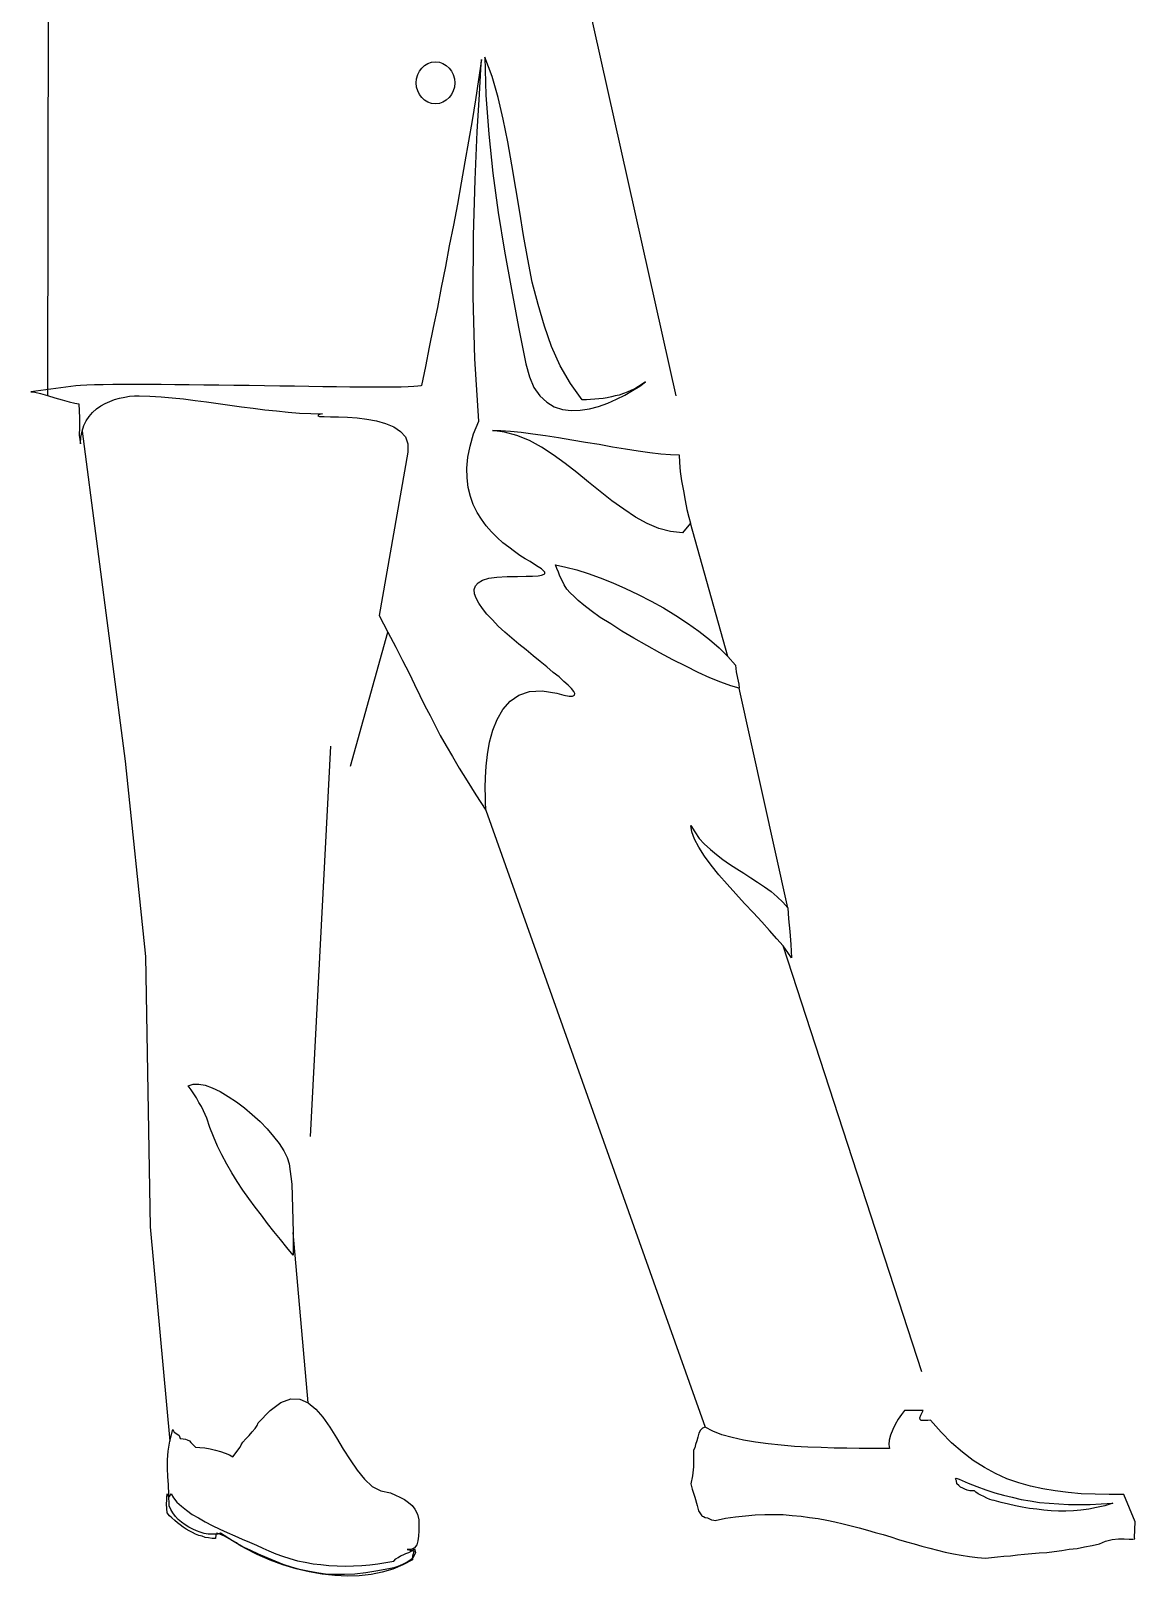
# Model space of a CAD drawing. Extents: x 3779 to 4605, y -465 to 1341.
# Drawn here: x 3841 to 4605, y -465 to 605 of the extents above; entities that cross this region are included whole.
import ezdxf

# ---------------------------------------------------------------- set-up
doc = ezdxf.new("R2010")
doc.units = 0
doc.header["$LTSCALE"] = 1270
doc.header["$MEASUREMENT"] = 0
doc.layers.get('0').update_dxf_attribs({"linetype": 'CONTINUOUS'})

msp = doc.modelspace()

# ---------------------------------------------------------------- linework, layer by layer
at = {"linetype": 'CONTINUOUS'}
for p, q in [((4287.3, 352.3), (4220.5, 651)), ((3852.6, 637.9), (3852, 352.4)), ((4109.6, 577.1), (4111.2, 579.1)), ((4111.2, 579.1), (4113.1, 581)), ((4113.1, 581), (4115.4, 582.3)), ((4115.4, 582.3), (4117.9, 583.3)), ((4117.9, 583.3), (4120.6, 583.5)), ((4120.6, 583.5), (4123.3, 583.3)), ((4123.3, 583.3), (4125.8, 582.3)), ((4125.8, 582.3), (4128.1, 581)), ((4128.1, 581), (4130, 579.1)), ((4130, 579.1), (4131.6, 577.1)), ((4152.5, 585), (4150.4, 571.2)), ((4151, 561), (4152, 578.5)), ((4152, 578.5), (4152.5, 585)), ((4154.8, 586.8), (4155.4, 560.4)), ((4159.8, 573.3), (4154.8, 586.8)), ((4107.3, 568.9), (4107.5, 571.8)), ((4107.5, 566), (4107.3, 568.9)), ((4107.5, 571.8), (4108.3, 574.6)), ((4108.3, 574.6), (4109.6, 577.1)), ((4131.6, 577.1), (4132.9, 574.6)), ((4132.9, 574.6), (4133.7, 571.8)), ((4133.7, 571.8), (4133.9, 568.9)), ((4133.9, 568.9), (4133.7, 566)), ((4150.4, 571.2), (4148.3, 557.1)), ((4163.9, 558.7), (4159.8, 573.3)), ((4108.3, 563.3), (4107.5, 566)), ((4109.6, 560.8), (4108.3, 563.3)), ((4111.2, 558.7), (4109.6, 560.8)), ((4113.1, 556.9), (4111.2, 558.7)), ((4115.4, 555.6), (4113.1, 556.9)), ((4128.1, 556.9), (4125.8, 555.6)), ((4130, 558.7), (4128.1, 556.9)), ((4131.6, 560.8), (4130, 558.7)), ((4132.9, 563.3), (4131.6, 560.8)), ((4133.7, 566), (4132.9, 563.3)), ((4148.3, 557.1), (4146, 542.9)), ((4149.5, 535), (4151, 561)), ((4155.4, 560.4), (4157.5, 533.3)), ((4167.5, 543.7), (4163.9, 558.7)), ((4117.9, 554.6), (4115.4, 555.6)), ((4120.6, 554.4), (4117.9, 554.6)), ((4123.3, 554.6), (4120.6, 554.4)), ((4125.8, 555.6), (4123.3, 554.6)), ((4146, 542.9), (4143.5, 528.5)), ((4148.1, 501.7), (4149.5, 535)), ((4170.6, 528.1), (4167.5, 543.7)), ((4143.5, 528.5), (4141, 514.2)), ((4157.5, 533.3), (4160.4, 506.3)), ((4173.5, 512.1), (4170.6, 528.1)), ((4141, 514.2), (4138.3, 499.6)), ((4160.4, 506.3), (4164.1, 479.2)), ((4176.2, 495.8), (4173.5, 512.1)), ((4138.3, 499.6), (4135.8, 485)), ((4147, 463.2), (4148.1, 501.7)), ((4178.9, 479.4), (4176.2, 495.8)), ((4135.8, 485), (4133.1, 470.4)), ((4164.1, 479.2), (4168.5, 452.3)), ((4181.6, 463.2), (4178.9, 479.4)), ((4133.1, 470.4), (4130.2, 456.1)), ((4146.8, 421.1), (4147, 463.2)), ((4184.5, 446.9), (4181.6, 463.2)), ((4130.2, 456.1), (4127.5, 441.7)), ((4168.5, 452.3), (4173.3, 425.9)), ((4127.5, 441.7), (4124.6, 427.3)), ((4187.6, 430.9), (4184.5, 446.9)), ((4191.6, 415.5), (4187.6, 430.9)), ((4124.6, 427.3), (4121.9, 413.4)), ((4147.9, 377.8), (4146.8, 421.1)), ((4173.3, 425.9), (4178.1, 399.9)), ((4121.9, 413.4), (4119.1, 399.5)), ((4196, 400.5), (4191.6, 415.5)), ((4119.1, 399.5), (4116.2, 385.9)), ((4178.1, 399.9), (4183.1, 374.5)), ((4201, 386.3), (4196, 400.5)), ((4116.2, 385.9), (4113.7, 372.6)), ((4207, 373), (4201, 386.3)), ((4150.6, 334.7), (4147.9, 377.8)), ((4183.1, 374.5), (4185.6, 365.3)), ((4113.7, 372.6), (4111, 359.5)), ((4185.6, 365.3), (4188.7, 358)), ((4214.1, 360.7), (4207, 373)), ((3871.6, 359.1), (3840.6, 355.1)), ((3840.6, 355.1), (3843.3, 354.7)), ((3843.3, 354.7), (3847.2, 353.9)), ((3847.2, 353.9), (3852, 352.4)), ((3874.9, 359.5), (3871.6, 359.1)), ((3879.3, 359.7), (3874.9, 359.5)), ((3884.5, 359.9), (3879.3, 359.7)), ((3890.5, 359.9), (3884.5, 359.9)), ((3897.2, 360.1), (3890.5, 359.9)), ((3904.7, 360.1), (3897.2, 360.1)), ((3912.8, 360.1), (3904.7, 360.1)), ((3921.6, 360.1), (3912.8, 360.1)), ((3930.7, 360.1), (3921.6, 360.1)), ((3940.3, 359.9), (3930.7, 360.1)), ((3950.1, 359.9), (3940.3, 359.9)), ((3960.3, 359.7), (3950.1, 359.9)), ((3970.7, 359.7), (3960.3, 359.7)), ((3981.1, 359.5), (3970.7, 359.7)), ((3991.7, 359.3), (3981.1, 359.5)), ((4002.3, 359.1), (3991.7, 359.3)), ((4012.8, 358.9), (4002.3, 359.1)), ((4023, 358.9), (4012.8, 358.9)), ((4032.9, 358.6), (4023, 358.9)), ((4042.7, 358.4), (4032.9, 358.6)), ((4052.1, 358.4), (4042.7, 358.4)), ((4061.3, 358.2), (4052.1, 358.4)), ((4069.6, 358.2), (4061.3, 358.2)), ((4077.5, 358.2), (4069.6, 358.2)), ((4084.8, 358.2), (4077.5, 358.2)), ((4091.2, 358.2), (4084.8, 358.2)), ((4096.9, 358.2), (4091.2, 358.2)), ((4101.7, 358.4), (4096.9, 358.2)), ((4105.6, 358.6), (4101.7, 358.4)), ((4108.5, 358.9), (4105.6, 358.6)), ((4110.4, 359.1), (4108.5, 358.9)), ((4111, 359.5), (4110.4, 359.1)), ((4188.7, 358), (4192.8, 352.2)), ((4222.2, 349.5), (4214.1, 360.7)), ((4250.7, 353.9), (4247.8, 352.8)), ((4253.2, 354.9), (4250.7, 353.9)), ((4251.8, 352.8), (4257, 355.9)), ((4255.9, 355.9), (4253.2, 354.9)), ((4258.6, 357.2), (4255.9, 355.9)), ((4257, 355.9), (4262, 358.9)), ((4261.1, 358.6), (4258.6, 357.2)), ((4263.6, 360.3), (4261.1, 358.6)), ((4262, 358.9), (4266.1, 362)), ((4266.1, 362), (4263.6, 360.3)), ((3852, 352.4), (3857.2, 350.9)), ((3857.2, 350.9), (3862.2, 349.5)), ((3862.2, 349.5), (3867, 348)), ((3867, 348), (3871, 347.2)), ((3871, 347.2), (3873.7, 346.8)), ((3873.7, 346.8), (3874.3, 337)), ((3883.2, 340.7), (3885.9, 343.2)), ((3885.9, 343.2), (3888.9, 345.3)), ((3888.9, 345.3), (3892, 347)), ((3892, 347), (3895.1, 348.4)), ((3895.1, 348.4), (3898.4, 349.7)), ((3898.4, 349.7), (3902, 350.7)), ((3902, 350.7), (3905.5, 351.4)), ((3905.5, 351.4), (3908.9, 352)), ((3908.9, 352), (3912.2, 352.2)), ((3912.2, 352.2), (3915.5, 352.2)), ((3915.5, 352.2), (3923, 352)), ((3923, 352), (3930.7, 351.6)), ((3930.7, 351.6), (3938.4, 350.9)), ((3938.4, 350.9), (3946.3, 350.1)), ((3946.3, 350.1), (3954.2, 349.1)), ((3954.2, 349.1), (3962.2, 348)), ((3962.2, 348), (3970.1, 347)), ((3970.1, 347), (3978.2, 345.9)), ((3978.2, 345.9), (3986.3, 344.7)), ((3986.3, 344.7), (3994.4, 343.7)), ((3994.4, 343.7), (4002.5, 342.6)), ((4002.5, 342.6), (4010.5, 341.8)), ((4192.8, 352.2), (4197.6, 347.8)), ((4197.6, 347.8), (4202.8, 344.7)), ((4202.8, 344.7), (4208.5, 342.8)), ((4208.5, 342.8), (4214.5, 342.2)), ((4214.5, 342.2), (4220.7, 342.4)), ((4220.7, 342.4), (4227.2, 343.2)), ((4225.1, 349.5), (4222.2, 349.5)), ((4228, 349.7), (4225.1, 349.5)), ((4227.2, 343.2), (4233.4, 344.9)), ((4230.9, 349.9), (4228, 349.7)), ((4233.7, 350.1), (4230.9, 349.9)), ((4233.4, 344.9), (4239.9, 347.2)), ((4236.6, 350.5), (4233.7, 350.1)), ((4239.5, 350.9), (4236.6, 350.5)), ((4242.4, 351.6), (4239.5, 350.9)), ((4239.9, 347.2), (4245.9, 349.9)), ((4245.1, 352.2), (4242.4, 351.6)), ((4247.8, 352.8), (4245.1, 352.2)), ((4245.9, 349.9), (4251.8, 352.8)), ((3874.3, 337), (3874.1, 330.3)), ((3877.2, 331.6), (3878.9, 334.9)), ((3878.9, 334.9), (3881, 338)), ((3881, 338), (3883.2, 340.7)), ((4010.5, 341.8), (4018.6, 340.9)), ((4018.6, 340.9), (4026.5, 340.3)), ((4026.5, 340.3), (4034.4, 340.1)), ((4034.4, 340.1), (4042.3, 339.9)), ((4039.6, 339.1), (4039.2, 338.5)), ((4039.2, 338.5), (4040.4, 338)), ((4042.3, 339.9), (4039.6, 339.1)), ((4040.4, 338), (4043.6, 338)), ((4043.6, 338), (4047.9, 337.8)), ((4047.9, 337.8), (4053.4, 337.6)), ((4053.4, 337.6), (4059.6, 337.4)), ((4059.6, 337.4), (4066.3, 337)), ((4066.3, 337), (4073.1, 336.2)), ((4073.1, 336.2), (4079.8, 334.9)), ((4079.8, 334.9), (4086, 333.2)), ((4086, 333.2), (4091.7, 330.7)), ((4147, 326), (4150.6, 334.7)), ((3874.1, 330.3), (3873.9, 325.1)), ((3873.9, 325.1), (3874.9, 319.1)), ((3874.9, 319.1), (3875.1, 323.7)), ((3875.1, 323.7), (3876, 327.8)), ((3876, 327.8), (3877.2, 331.6)), ((3876, 327.8), (3905.9, 99.3)), ((4091.7, 330.7), (4096.5, 327.6)), ((4096.5, 327.6), (4099.8, 323.9)), ((4099.8, 323.9), (4101.5, 319.1)), ((4144.6, 317.4), (4147, 326)), ((4168.5, 327.2), (4160, 328.2)), ((4160, 328.2), (4165.8, 328.2)), ((4165.8, 328.2), (4172.5, 327.8)), ((4177, 324.9), (4168.5, 327.2)), ((4172.5, 327.8), (4179.9, 327)), ((4185.6, 321.4), (4177, 324.9)), ((4179.9, 327), (4188.1, 326)), ((4193.9, 316.8), (4185.6, 321.4)), ((4188.1, 326), (4196.8, 324.7)), ((4196.8, 324.7), (4205.8, 323.5)), ((4205.8, 323.5), (4215.1, 321.8)), ((4215.1, 321.8), (4224.5, 320.1)), ((4101.5, 313.3), (4081.7, 200.2)), ((4101.5, 319.1), (4101.5, 313.3)), ((4142.9, 309.7), (4144.6, 317.4)), ((4202, 311.4), (4193.9, 316.8)), ((4210.3, 305.3), (4202, 311.4)), ((4224.5, 320.1), (4233.9, 318.7)), ((4233.9, 318.7), (4243.2, 317)), ((4243.2, 317), (4252.2, 315.5)), ((4252.2, 315.5), (4260.9, 314.1)), ((4260.9, 314.1), (4269.1, 313)), ((4269.1, 313), (4276.5, 312.2)), ((4276.5, 312.2), (4283.4, 311.6)), ((4283.4, 311.6), (4289.2, 311.4)), ((4289.2, 311.4), (4289.5, 306.2)), ((4142.3, 302.2), (4142.9, 309.7)), ((4142.5, 295.4), (4142.3, 302.2)), ((4218.5, 299.1), (4210.3, 305.3)), ((4289.5, 306.2), (4290.1, 299.9)), ((4290.1, 299.9), (4290.9, 293.3)), ((4143.3, 288.7), (4142.5, 295.4)), ((4226.6, 292.4), (4218.5, 299.1)), ((4234.7, 286), (4226.6, 292.4)), ((4290.9, 293.3), (4292.2, 286.4)), ((4144.8, 282.6), (4143.3, 288.7)), ((4146.8, 277), (4144.8, 282.6)), ((4242.8, 279.5), (4234.7, 286)), ((4250.9, 273.7), (4242.8, 279.5)), ((4292.2, 286.4), (4293.4, 279.7)), ((4293.4, 279.7), (4294.7, 273.5)), ((4149.5, 271.6), (4146.8, 277)), ((4152.5, 266.8), (4149.5, 271.6)), ((4259.1, 268.3), (4250.9, 273.7)), ((4267.2, 263.9), (4259.1, 268.3)), ((4294.7, 273.5), (4295.9, 268.3)), ((4295.9, 268.3), (4297.2, 264.1)), ((4155.8, 262.2), (4152.5, 266.8)), ((4159.5, 258.1), (4155.8, 262.2)), ((4163.3, 254.1), (4159.5, 258.1)), ((4275.3, 260.4), (4267.2, 263.9)), ((4283.4, 258.3), (4275.3, 260.4)), ((4291.7, 257.5), (4283.4, 258.3)), ((4297.2, 264.1), (4291.7, 257.5)), ((4323, 171.9), (4297.2, 264.1)), ((4167.2, 250.6), (4163.3, 254.1)), ((4171.4, 247.5), (4167.2, 250.6)), ((4175.4, 244.5), (4171.4, 247.5)), ((4179.1, 241.8), (4175.4, 244.5)), ((4182.8, 239.5), (4179.1, 241.8)), ((4186.2, 237.5), (4182.8, 239.5)), ((4189.1, 235.6), (4186.2, 237.5)), ((4191.8, 233.9), (4189.1, 235.6)), ((4153.1, 224.6), (4157.5, 226)), ((4157.5, 226), (4163.1, 226.8)), ((4163.1, 226.8), (4170.2, 227.1)), ((4170.2, 227.1), (4177.4, 227.1)), ((4177.4, 227.1), (4183.3, 227.3)), ((4183.3, 227.3), (4187.8, 227.5)), ((4187.8, 227.5), (4191.6, 227.7)), ((4191.6, 227.7), (4194.1, 228.1)), ((4193.9, 232.5), (4191.8, 233.9)), ((4195.3, 231.2), (4193.9, 232.5)), ((4194.1, 228.1), (4195.8, 228.7)), ((4196.2, 230.2), (4195.3, 231.2)), ((4195.8, 228.7), (4196.4, 229.3)), ((4196.4, 229.3), (4196.2, 230.2)), ((4204.7, 232.7), (4203.7, 235.2)), ((4203.7, 235.2), (4210.8, 233.7)), ((4205.8, 230.2), (4204.7, 232.7)), ((4206.8, 227.3), (4205.8, 230.2)), ((4208.3, 224.3), (4206.8, 227.3)), ((4210.8, 233.7), (4218.5, 231.8)), ((4218.5, 231.8), (4226.4, 229.3)), ((4226.4, 229.3), (4234.7, 226.2)), ((4234.7, 226.2), (4243.4, 222.9)), ((4147.5, 218.1), (4148.3, 220.8)), ((4147.7, 215.2), (4147.5, 218.1)), ((4148.7, 212.1), (4147.7, 215.2)), ((4148.3, 220.8), (4150.2, 222.9)), ((4150.2, 222.9), (4153.1, 224.6)), ((4209.7, 221.4), (4208.3, 224.3)), ((4211.6, 218.5), (4209.7, 221.4)), ((4213.9, 215.8), (4211.6, 218.5)), ((4216.6, 213.3), (4213.9, 215.8)), ((4243.4, 222.9), (4252.2, 218.9)), ((4252.2, 218.9), (4260.9, 214.8)), ((4260.9, 214.8), (4269.9, 210.2)), ((4150.6, 208.7), (4148.7, 212.1)), ((4153.1, 205), (4150.6, 208.7)), ((4156.2, 201), (4153.1, 205)), ((4219.3, 210.6), (4216.6, 213.3)), ((4223.2, 207.3), (4219.3, 210.6)), ((4228.4, 203.3), (4223.2, 207.3)), ((4234.7, 198.9), (4228.4, 203.3)), ((4269.9, 210.2), (4278.4, 205.4)), ((4278.4, 205.4), (4287, 200.2)), ((4081.7, 200.2), (4087.7, 188.7)), ((4160, 197.1), (4156.2, 201)), ((4164.1, 192.9), (4160, 197.1)), ((4168.7, 188.7), (4164.1, 192.9)), ((4242, 194.4), (4234.7, 198.9)), ((4249.7, 189.4), (4242, 194.4)), ((4287, 200.2), (4295.1, 194.8)), ((4295.1, 194.8), (4303, 189.4)), ((4061.9, 95.9), (4087.7, 188.7)), ((4087.7, 188.7), (4093.1, 178.3)), ((4173.5, 184.6), (4168.7, 188.7)), ((4178.3, 180.4), (4173.5, 184.6)), ((4258, 184.4), (4249.7, 189.4)), ((4267, 179.4), (4258, 184.4)), ((4303, 189.4), (4310.3, 183.5)), ((4310.3, 183.5), (4316.9, 177.7)), ((4093.1, 178.3), (4097.9, 169)), ((4183.3, 176.3), (4178.3, 180.4)), ((4188.3, 172.3), (4183.3, 176.3)), ((4193.1, 168.3), (4188.3, 172.3)), ((4275.9, 174.4), (4267, 179.4)), ((4284.9, 169.4), (4275.9, 174.4)), ((4316.9, 177.7), (4323, 171.9)), ((4323, 171.9), (4328.4, 165.8)), ((4097.9, 169), (4102.3, 160.2)), ((4197.8, 164.6), (4193.1, 168.3)), ((4202, 160.8), (4197.8, 164.6)), ((4206.2, 157.7), (4202, 160.8)), ((4293.8, 165), (4284.9, 169.4)), ((4302.4, 160.8), (4293.8, 165)), ((4310.5, 157.1), (4302.4, 160.8)), ((4328.4, 165.8), (4328.8, 161.1)), ((4328.8, 161.1), (4329.6, 156.7)), ((4102.3, 160.2), (4106.2, 152.3)), ((4106.2, 152.3), (4109.8, 144.8)), ((4209.5, 154.6), (4206.2, 157.7)), ((4212.4, 151.9), (4209.5, 154.6)), ((4214.7, 149.6), (4212.4, 151.9)), ((4318.2, 154), (4310.5, 157.1)), ((4325.1, 151.5), (4318.2, 154)), ((4330.9, 149.8), (4325.1, 151.5)), ((4329.6, 156.7), (4330.5, 152.7)), ((4330.5, 152.7), (4330.9, 149.8)), ((4364.6, -2.2), (4330.9, 149.8)), ((4109.8, 144.8), (4113.3, 137.7)), ((4167.2, 135), (4172.2, 140.9)), ((4172.2, 140.9), (4178.3, 145)), ((4178.3, 145), (4185.6, 147.5)), ((4185.6, 147.5), (4194.5, 148.1)), ((4194.5, 148.1), (4204.7, 146.3)), ((4204.7, 146.3), (4209.5, 145)), ((4209.5, 145), (4213.2, 144.4)), ((4213.2, 144.4), (4215.5, 144.4)), ((4216.4, 147.5), (4214.7, 149.6)), ((4215.5, 144.4), (4216.8, 145)), ((4217, 146.1), (4216.4, 147.5)), ((4216.8, 145), (4217, 146.1)), ((4113.3, 137.7), (4116.9, 130.9)), ((4116.9, 130.9), (4120.4, 124)), ((4163.3, 128.2), (4167.2, 135)), ((4120.4, 124), (4123.9, 117.1)), ((4158.1, 112.5), (4160.4, 120.7)), ((4160.4, 120.7), (4163.3, 128.2)), ((4034.2, -160.6), (4048.1, 109.7)), ((4123.9, 117.1), (4127.9, 110)), ((4127.9, 110), (4132.3, 102.6)), ((4156.6, 104), (4158.1, 112.5)), ((3905.9, 99.3), (3919.8, -35.8)), ((4132.3, 102.6), (4137.1, 94.4)), ((4155.6, 95.9), (4156.6, 104)), ((4137.1, 94.4), (4142.5, 85.7)), ((4142.5, 85.7), (4148.5, 76.1)), ((4155, 80.9), (4155.2, 88)), ((4155.2, 88), (4155.6, 95.9)), ((4148.5, 76.1), (4155.4, 65.5)), ((4155.2, 74.7), (4155, 80.9)), ((4155.2, 69.9), (4155.2, 74.7)), ((4155.4, 66.7), (4155.2, 69.9)), ((4155.4, 65.5), (4155.4, 66.7)), ((4155.4, 65.5), (4307.2, -361.8)), ((4297.4, 54.9), (4300.1, 50.3)), ((4298, 50.3), (4297.4, 54.9)), ((4299.9, 45.3), (4298, 50.3)), ((4303, 39.7), (4299.9, 45.3)), ((4300.1, 50.3), (4303.2, 45.9)), ((4303.2, 45.9), (4306.7, 42)), ((4306.9, 33.6), (4303, 39.7)), ((4306.7, 42), (4310.9, 38.2)), ((4311.5, 27.4), (4306.9, 33.6)), ((4310.9, 38.2), (4315.1, 34.7)), ((4315.1, 34.7), (4319.6, 31.3)), ((4316.7, 20.7), (4311.5, 27.4)), ((4319.6, 31.3), (4324.2, 28)), ((4324.2, 28), (4329.2, 24.9)), ((4329.2, 24.9), (4334, 21.8)), ((4334, 21.8), (4338.8, 18.6)), ((4322.6, 14.3), (4316.7, 20.7)), ((4328.6, 7.4), (4322.6, 14.3)), ((4338.8, 18.6), (4343.6, 15.5)), ((4343.6, 15.5), (4348.4, 12.4)), ((4348.4, 12.4), (4353, 9.1)), ((4334.6, 0.7), (4328.6, 7.4)), ((4340.7, -5.7), (4334.6, 0.7)), ((4353, 9.1), (4357.1, 5.5)), ((4357.1, 5.5), (4361.1, 1.8)), ((4361.1, 1.8), (4364.6, -2.2)), ((4346.5, -12), (4340.7, -5.7)), ((4364.6, -2.2), (4365, -9.9)), ((4365, -9.9), (4365.9, -18.6)), ((4351.9, -18), (4346.5, -12)), ((4356.9, -23.6), (4351.9, -18)), ((4365.9, -18.6), (4366.7, -27.6)), ((4361.3, -28.6), (4356.9, -23.6)), ((4364.6, -33.2), (4361.3, -28.6)), ((4457.2, -323.5), (4361.3, -28.6)), ((4366.7, -27.6), (4367.1, -36.9)), ((3919.8, -35.8), (3923.2, -223)), ((4367.1, -36.9), (4364.6, -33.2)), ((3949.5, -125.4), (3952.8, -124.2)), ((3951.5, -128.1), (3949.5, -125.4)), ((3953.4, -130.9), (3951.5, -128.1)), ((3952.8, -124.2), (3956.7, -124.2)), ((3956.7, -124.2), (3961.1, -125)), ((3961.1, -125), (3966.1, -126.9)), ((3966.1, -126.9), (3971.5, -129.4)), ((3955.3, -133.8), (3953.4, -130.9)), ((3956.9, -136.9), (3955.3, -133.8)), ((3958.6, -139.8), (3956.9, -136.9)), ((3971.5, -129.4), (3977.1, -132.7)), ((3977.1, -132.7), (3982.8, -136.5)), ((3982.8, -136.5), (3988.4, -140.6)), ((3960.1, -142.7), (3958.6, -139.8)), ((3961.3, -145.2), (3960.1, -142.7)), ((3962.4, -147.7), (3961.3, -145.2)), ((3964.4, -154.2), (3962.4, -147.7)), ((3988.4, -140.6), (3993.8, -145.2)), ((3993.8, -145.2), (3999.2, -150.2)), ((3966.9, -160.6), (3964.4, -154.2)), ((3999.2, -150.2), (4004, -155.2)), ((4004, -155.2), (4008.6, -160.4)), ((4008.6, -160.4), (4012.3, -165.4)), ((3969.7, -167.1), (3966.9, -160.6)), ((3972.8, -173.3), (3969.7, -167.1)), ((4012.3, -165.4), (4015.7, -170.4)), ((4015.7, -170.4), (4018, -175)), ((3976.1, -179.6), (3972.8, -173.3)), ((3979.6, -185.6), (3976.1, -179.6)), ((4018, -175), (4019.4, -179.4)), ((4019.4, -179.4), (4021.1, -193.5)), ((3983.4, -191.7), (3979.6, -185.6)), ((3987.3, -197.7), (3983.4, -191.7)), ((3991.5, -203.5), (3987.3, -197.7)), ((4021.1, -193.5), (4021.7, -210)), ((3995.7, -209.4), (3991.5, -203.5)), ((4000.1, -215), (3995.7, -209.4)), ((4021.7, -210), (4022.1, -227)), ((3923.2, -223), (3936.8, -371.5)), ((4004.4, -220.8), (4000.1, -215)), ((4008.8, -226.2), (4004.4, -220.8)), ((4013.4, -231.8), (4008.8, -226.2)), ((4017.7, -237.3), (4013.4, -231.8)), ((4032.5, -344.9), (4022.1, -227)), ((4022.1, -227), (4022.1, -242.7)), ((4022.1, -242.7), (4017.7, -237.3)), ((4013.6, -344.7), (4020.5, -342.2)), ((4020.5, -342.2), (4026.7, -342.4)), ((3997.8, -358.8), (4006.1, -350.1)), ((4006.1, -350.1), (4013.6, -344.7)), ((4026.7, -342.4), (4032.5, -344.9)), ((4032.5, -344.9), (4037.7, -349.3)), ((4037.7, -349.3), (4042.7, -354.9)), ((4445.2, -350.3), (4443.1, -353)), ((4458.1, -350.3), (4445.2, -350.3)), ((4456.6, -353.4), (4458.1, -350.3)), ((3936.8, -371.5), (3938.8, -363.4)), ((3938.8, -363.4), (3939.7, -365.3)), ((3993.8, -364.9), (3995.9, -362.6)), ((3995.9, -362.6), (3997.1, -360.5)), ((3997.1, -360.5), (3997.8, -358.8)), ((4042.7, -354.9), (4047.5, -361.8)), ((4047.5, -361.8), (4052.1, -369.2)), ((4305.5, -362.4), (4304, -363.8)), ((4307.2, -361.8), (4305.5, -362.4)), ((4312.6, -364.5), (4307.2, -361.8)), ((4437.3, -363.4), (4435.6, -367.2)), ((4438.9, -359.9), (4437.3, -363.4)), ((4441, -356.3), (4438.9, -359.9)), ((4443.1, -353), (4441, -356.3)), ((4456, -355.3), (4456.6, -353.4)), ((4456.2, -356.5), (4456, -355.3)), ((4456.9, -357.2), (4456.2, -356.5)), ((4458.1, -357.2), (4456.9, -357.2)), ((4459.6, -357.2), (4458.1, -357.2)), ((4461.4, -357), (4459.6, -357.2)), ((4463.3, -356.8), (4461.4, -357)), ((4470.6, -365.1), (4463.3, -356.8)), ((3935.5, -378.4), (3936.8, -371.5)), ((3939.7, -365.3), (3941.5, -366.3)), ((3941.5, -366.3), (3943.2, -367.6)), ((3943.2, -367.6), (3944, -369.5)), ((3944, -369.5), (3945.9, -369.7)), ((3945.9, -369.7), (3947.6, -370.1)), ((3947.6, -370.1), (3948.8, -370.5)), ((3948.8, -370.5), (3950.3, -371.3)), ((3950.3, -371.3), (3951.3, -372.4)), ((3951.3, -372.4), (3952.4, -373.4)), ((3952.4, -373.4), (3953.4, -374.5)), ((3985.5, -375.5), (3986.1, -374)), ((3986.1, -374), (3987.3, -372.2)), ((3987.3, -372.2), (3989.4, -369.9)), ((3989.4, -369.9), (3991.7, -367.4)), ((3991.7, -367.4), (3993.8, -364.9)), ((4052.1, -369.2), (4056.7, -377)), ((4300.7, -373.8), (4300.1, -376.1)), ((4301.5, -371.3), (4300.7, -373.8)), ((4302.2, -368.6), (4301.5, -371.3)), ((4303, -365.9), (4302.2, -368.6)), ((4304, -363.8), (4303, -365.9)), ((4318.8, -367), (4312.6, -364.5)), ((4325.9, -368.8), (4318.8, -367)), ((4333.8, -370.7), (4325.9, -368.8)), ((4342.1, -372.2), (4333.8, -370.7)), ((4350.9, -373.2), (4342.1, -372.2)), ((4359.8, -374.2), (4350.9, -373.2)), ((4369.2, -375.1), (4359.8, -374.2)), ((4434.6, -370.7), (4434.4, -373.8)), ((4434.4, -373.8), (4434.8, -376.5)), ((4435.6, -367.2), (4434.6, -370.7)), ((4477.9, -372.6), (4470.6, -365.1)), ((4485.4, -379), (4477.9, -372.6)), ((3935.1, -384.4), (3935.5, -378.4)), ((3935.1, -390.3), (3935.1, -384.4)), ((3953.4, -374.5), (3954.5, -375.5)), ((3954.5, -375.5), (3957.6, -375.7)), ((3957.6, -375.7), (3960.9, -376.1)), ((3960.9, -376.1), (3964.7, -376.7)), ((3964.7, -376.7), (3968.4, -377.6)), ((3968.4, -377.6), (3971.9, -378.6)), ((3971.9, -378.6), (3975.1, -379.7)), ((3975.1, -379.7), (3978, -380.9)), ((3978, -380.9), (3980.3, -382.2)), ((3980.3, -382.2), (3985.5, -375.5)), ((4056.7, -377), (4061.5, -384.4)), ((4061.5, -384.4), (4066.3, -391.5)), ((4300.1, -376.1), (4299.2, -377.6)), ((4299.2, -377.6), (4299.2, -383.2)), ((4299.2, -383.2), (4299.2, -389.2)), ((4378.4, -375.5), (4369.2, -375.1)), ((4387.7, -375.9), (4378.4, -375.5)), ((4396.7, -376.3), (4387.7, -375.9)), ((4405.4, -376.3), (4396.7, -376.3)), ((4413.8, -376.5), (4405.4, -376.3)), ((4421.5, -376.5), (4413.8, -376.5)), ((4428.5, -376.5), (4421.5, -376.5)), ((4434.8, -376.5), (4428.5, -376.5)), ((4492.9, -384.9), (4485.4, -379)), ((4500.6, -389.7), (4492.9, -384.9)), ((3935.3, -395.9), (3935.1, -390.3)), ((4066.3, -391.5), (4071.5, -397.8)), ((4298.6, -395.5), (4297.4, -400.9)), ((4299.2, -389.2), (4298.6, -395.5)), ((4508.3, -393.8), (4500.6, -389.7)), ((4516.2, -397.4), (4508.3, -393.8)), ((3935.7, -401.7), (3935.3, -395.9)), ((3936.1, -408.4), (3935.7, -401.7)), ((4071.5, -397.8), (4076.9, -402.8)), ((4076.9, -402.8), (4082.9, -405.9)), ((4082.9, -405.9), (4089.4, -407.1)), ((4297.4, -400.9), (4298.2, -404.6)), ((4298.2, -404.6), (4300.1, -410.3)), ((4480.6, -397.6), (4481, -397.1)), ((4481.2, -398.8), (4480.6, -397.6)), ((4481, -397.1), (4483.1, -397.8)), ((4481.6, -400.9), (4481.2, -398.8)), ((4482.9, -402.1), (4481.6, -400.9)), ((4484.1, -403.2), (4482.9, -402.1)), ((4483.1, -397.8), (4489.3, -400.5)), ((4485.6, -404), (4484.1, -403.2)), ((4487, -404.6), (4485.6, -404)), ((4488.7, -405.3), (4487, -404.6)), ((4490.4, -405.7), (4488.7, -405.3)), ((4489.3, -400.5), (4495.4, -402.8)), ((4492, -405.9), (4490.4, -405.7)), ((4493.7, -405.9), (4492, -405.9)), ((4494.7, -406.7), (4493.7, -405.9)), ((4495.4, -402.8), (4501.6, -405.1)), ((4501.6, -405.1), (4507.7, -407.1)), ((4524.3, -400.3), (4516.2, -397.4)), ((4532.4, -402.6), (4524.3, -400.3)), ((4541, -404.4), (4532.4, -402.6)), ((4549.5, -405.9), (4541, -404.4)), ((4558.5, -406.9), (4549.5, -405.9)), ((3934.5, -415.1), (3934.7, -412.1)), ((3934.9, -421.1), (3934.5, -415.1)), ((3934.7, -410.3), (3934.9, -407.8)), ((3934.7, -412.1), (3934.7, -410.3)), ((3934.9, -407.8), (3935.1, -409)), ((3935.1, -409), (3935.7, -409.8)), ((3935.7, -409.8), (3936.5, -409.8)), ((3936.3, -416.1), (3936.1, -408.4)), ((3937.4, -418.8), (3936.3, -416.1)), ((3936.5, -409.8), (3937.6, -407.8)), ((3937.6, -407.8), (3939.3, -410.7)), ((3939.3, -410.7), (3941.5, -413.6)), ((3941.5, -413.6), (3944.7, -416.5)), ((3944.7, -416.5), (3948.2, -419.2)), ((4089.4, -407.1), (4092.9, -408.8)), ((4092.9, -408.8), (4096, -410.3)), ((4096, -410.3), (4099.2, -411.9)), ((4099.2, -411.9), (4101.9, -413.8)), ((4101.9, -413.8), (4104.4, -415.9)), ((4104.4, -415.9), (4106.4, -418.6)), ((4300.1, -410.3), (4301.7, -415.9)), ((4301.7, -415.9), (4302.6, -419.6)), ((4496.2, -407.8), (4494.7, -406.7)), ((4498.1, -408.8), (4496.2, -407.8)), ((4500.2, -409.8), (4498.1, -408.8)), ((4502.2, -410.9), (4500.2, -409.8)), ((4504.3, -411.7), (4502.2, -410.9)), ((4506, -412.3), (4504.3, -411.7)), ((4507.4, -412.6), (4506, -412.3)), ((4512.2, -413.8), (4507.4, -412.6)), ((4507.7, -407.1), (4513.7, -408.8)), ((4517.2, -415.1), (4512.2, -413.8)), ((4513.7, -408.8), (4519.9, -410.3)), ((4522, -416.1), (4517.2, -415.1)), ((4519.9, -410.3), (4526, -411.7)), ((4526.8, -417.1), (4522, -416.1)), ((4526, -411.7), (4532.2, -412.8)), ((4531.8, -418), (4526.8, -417.1)), ((4532.2, -412.8), (4538.7, -413.8)), ((4538.7, -413.8), (4545.3, -414.4)), ((4545.3, -414.4), (4552, -414.8)), ((4552, -414.8), (4558.9, -415.3)), ((4567.6, -407.8), (4558.5, -406.9)), ((4558.9, -415.3), (4566.2, -415.3)), ((4566.2, -415.3), (4573.7, -415.3)), ((4577.2, -408.2), (4567.6, -407.8)), ((4573.7, -415.3), (4581.4, -414.8)), ((4587, -408.4), (4577.2, -408.2)), ((4583.9, -416.1), (4578.2, -417.3)), ((4581.4, -414.8), (4589.5, -414.4)), ((4589.5, -414.4), (4583.9, -416.1)), ((4597, -408.4), (4587, -408.4)), ((4604.9, -427.3), (4597, -408.4)), ((3936.5, -423), (3934.9, -421.1)), ((3938.2, -424.6), (3936.5, -423)), ((3938.8, -421.1), (3937.4, -418.8)), ((3940.1, -426.3), (3938.2, -424.6)), ((3940.7, -423.6), (3938.8, -421.1)), ((3942, -428), (3940.1, -426.3)), ((3942.6, -425.7), (3940.7, -423.6)), ((3944.9, -427.5), (3942.6, -425.7)), ((3947.4, -429.4), (3944.9, -427.5)), ((3948.2, -419.2), (3952.2, -422.1)), ((3952.2, -422.1), (3956.5, -424.6)), ((3956.5, -424.6), (3961.3, -427.3)), ((3961.3, -427.3), (3966.1, -429.8)), ((4106.4, -418.6), (4108.1, -421.9)), ((4108.1, -421.9), (4109.2, -425.9)), ((4109.2, -425.9), (4109.2, -429.6)), ((4302.6, -419.6), (4305.1, -423.2)), ((4305.1, -423.2), (4305.3, -423.4)), ((4305.3, -423.4), (4306.1, -423.6)), ((4306.1, -423.6), (4307.4, -424.2)), ((4307.4, -424.2), (4308.8, -424.6)), ((4308.8, -424.6), (4310.3, -425.3)), ((4310.3, -425.3), (4311.7, -425.9)), ((4311.7, -425.9), (4313.2, -426.1)), ((4313.2, -426.1), (4314.2, -426.3)), ((4314.2, -426.3), (4321.3, -424.8)), ((4321.3, -424.8), (4328.4, -423.8)), ((4328.4, -423.8), (4335.3, -423)), ((4335.3, -423), (4341.9, -422.5)), ((4341.9, -422.5), (4348.6, -422.1)), ((4348.6, -422.1), (4355, -422.1)), ((4355, -422.1), (4361.3, -422.3)), ((4361.3, -422.3), (4367.5, -422.8)), ((4367.5, -422.8), (4373.8, -423.4)), ((4373.8, -423.4), (4379.6, -424.2)), ((4379.6, -424.2), (4385.6, -425)), ((4385.6, -425), (4391.5, -426.1)), ((4391.5, -426.1), (4397.1, -427.3)), ((4397.1, -427.3), (4402.9, -428.6)), ((4536.8, -418.6), (4531.8, -418)), ((4541.8, -419.2), (4536.8, -418.6)), ((4546.8, -419.6), (4541.8, -419.2)), ((4551.8, -419.8), (4546.8, -419.6)), ((4557, -419.8), (4551.8, -419.8)), ((4562.2, -419.6), (4557, -419.8)), ((4567.4, -419.2), (4562.2, -419.6)), ((4572.8, -418.4), (4567.4, -419.2)), ((4578.2, -417.3), (4572.8, -418.4)), ((4604.5, -438.2), (4604.9, -427.3)), ((3944, -429.4), (3942, -428)), ((3945.9, -430.9), (3944, -429.4)), ((3948, -432.3), (3945.9, -430.9)), ((3949.9, -430.9), (3947.4, -429.4)), ((3950.1, -433.6), (3948, -432.3)), ((3952.6, -432.3), (3949.9, -430.9)), ((3952.4, -434.6), (3950.1, -433.6)), ((3954.5, -435.7), (3952.4, -434.6)), ((3955.1, -433.6), (3952.6, -432.3)), ((3956.7, -436.7), (3954.5, -435.7)), ((3957.8, -434.4), (3955.1, -433.6)), ((3959, -437.3), (3956.7, -436.7)), ((3960.5, -435.3), (3957.8, -434.4)), ((3961.3, -438), (3959, -437.3)), ((3963.2, -435.7), (3960.5, -435.3)), ((3963.6, -438.4), (3961.3, -438)), ((3965.5, -435.9), (3963.2, -435.7)), ((3966.1, -438.8), (3963.6, -438.4)), ((3967.8, -435.9), (3965.5, -435.9)), ((3966.1, -429.8), (3971.3, -432.3)), ((3969.9, -435.7), (3967.8, -435.9)), ((3968.6, -436.3), (3968.4, -438.8)), ((3968.8, -435.7), (3968.6, -436.3)), ((3969, -435.7), (3968.8, -435.7)), ((3969.2, -435), (3969, -435.7)), ((3970.7, -435.5), (3969.2, -435)), ((3971.7, -435), (3969.9, -435.7)), ((3972.6, -436.3), (3970.7, -435.5)), ((3971.3, -432.3), (3976.5, -434.6)), ((3980.1, -440.5), (3971.7, -435)), ((3975.1, -437.5), (3972.6, -436.3)), ((3977.8, -439), (3975.1, -437.5)), ((3976.5, -434.6), (3981.7, -436.9)), ((3981.7, -436.9), (3986.9, -439.2)), ((4108.9, -437.1), (4108.5, -440.5)), ((4109.2, -433.6), (4108.9, -437.1)), ((4109.2, -429.6), (4109.2, -433.6)), ((4402.9, -428.6), (4408.3, -430)), ((4408.3, -430), (4414, -431.5)), ((4414, -431.5), (4419.6, -433)), ((4419.6, -433), (4425, -434.6)), ((4425, -434.6), (4430.4, -436.1)), ((4430.4, -436.1), (4435.8, -437.7)), ((4435.8, -437.7), (4441.2, -439.4)), ((4604.7, -439), (4604.5, -438.2)), ((3968.4, -438.8), (3966.1, -438.8)), ((3980.3, -440.5), (3977.8, -439)), ((3988.6, -445.5), (3980.1, -440.5)), ((3982.8, -441.9), (3980.3, -440.5)), ((3984.6, -443.2), (3982.8, -441.9)), ((3986.1, -444), (3984.6, -443.2)), ((3992.3, -446.9), (3986.1, -444)), ((3986.9, -439.2), (3991.9, -441.3)), ((3997.3, -449.8), (3988.6, -445.5)), ((3991.9, -441.3), (3996.7, -443.4)), ((3998.2, -449.6), (3992.3, -446.9)), ((3996.7, -443.4), (4001.1, -445.5)), ((4001.1, -445.5), (4005.3, -447.3)), ((4005.3, -447.3), (4010, -449.4)), ((4098.3, -450), (4100.2, -449.2)), ((4100.2, -449.2), (4102.1, -448.4)), ((4101, -446.5), (4103.1, -446.9)), ((4103.9, -446.5), (4101, -446.5)), ((4102.1, -448.4), (4104.2, -447.3)), ((4103.1, -446.9), (4104.6, -447.1)), ((4106, -445.2), (4103.9, -446.5)), ((4104.2, -447.3), (4106.2, -445.9)), ((4104.6, -447.1), (4105.2, -447.3)), ((4105.2, -447.3), (4105.6, -447.5)), ((4105.4, -448.4), (4105.2, -449.4)), ((4105.6, -447.5), (4105.4, -448.4)), ((4106.7, -448.6), (4105.6, -451.1)), ((4107.7, -443.2), (4106, -445.2)), ((4106.2, -445.9), (4106.7, -448.6)), ((4108.5, -440.5), (4107.7, -443.2)), ((4441.2, -439.4), (4446.6, -441.1)), ((4446.6, -441.1), (4451.9, -442.5)), ((4451.9, -442.5), (4457.3, -444)), ((4457.3, -444), (4462.7, -445.5)), ((4462.7, -445.5), (4468.1, -446.9)), ((4468.1, -446.9), (4473.5, -448.2)), ((4473.5, -448.2), (4479.1, -449.4)), ((4528.3, -449.6), (4533.3, -449.2)), ((4533.3, -449.2), (4538.5, -448.8)), ((4538.5, -448.8), (4543.7, -448.4)), ((4543.7, -448.4), (4548.9, -447.7)), ((4548.9, -447.7), (4554.1, -447.1)), ((4554.1, -447.1), (4559.3, -446.3)), ((4559.3, -446.3), (4564.7, -445.7)), ((4564.7, -445.7), (4569.9, -444.6)), ((4569.9, -444.6), (4575.1, -443.6)), ((4575.1, -443.6), (4580.3, -442.5)), ((4580.3, -442.5), (4584.5, -440.7)), ((4584.5, -440.7), (4589.1, -439.6)), ((4589.1, -439.6), (4593.4, -439)), ((4593.4, -439), (4597.4, -439)), ((4597.4, -439), (4600.9, -439.2)), ((4600.9, -439.2), (4603.4, -439.2)), ((4603.4, -439.2), (4604.7, -439)), ((4006.1, -453.8), (3997.3, -449.8)), ((4004, -452.1), (3998.2, -449.6)), ((4009.6, -454.4), (4004, -452.1)), ((4015, -457.1), (4006.1, -453.8)), ((4015.2, -456.7), (4009.6, -454.4)), ((4010, -449.4), (4014.8, -451.1)), ((4014.8, -451.1), (4019.8, -452.7)), ((4024.2, -459.8), (4015, -457.1)), ((4020.9, -458.6), (4015.2, -456.7)), ((4019.8, -452.7), (4025, -454.2)), ((4026.5, -460.2), (4020.9, -458.6)), ((4033.2, -461.9), (4024.2, -459.8)), ((4025, -454.2), (4030.4, -455.2)), ((4030.4, -455.2), (4035.9, -456.3)), ((4035.9, -456.3), (4041.3, -456.9)), ((4041.3, -456.9), (4046.9, -457.5)), ((4046.9, -457.5), (4052.5, -457.7)), ((4052.5, -457.7), (4058.1, -457.9)), ((4058.1, -457.9), (4063.8, -457.7)), ((4063.8, -457.7), (4069.6, -457.5)), ((4069.6, -457.5), (4075.2, -457.1)), ((4075.2, -457.1), (4080.6, -456.3)), ((4080.6, -456.3), (4086.3, -455.4)), ((4089.4, -459.6), (4080.6, -461.3)), ((4086.3, -455.4), (4091.7, -454.4)), ((4091.7, -459), (4089.4, -459.6)), ((4098.1, -457.1), (4091.2, -460)), ((4091.7, -454.4), (4093.1, -452.9)), ((4094.6, -458.2), (4091.7, -459)), ((4093.1, -452.9), (4094.8, -451.9)), ((4097.9, -456.9), (4094.6, -458.2)), ((4094.8, -451.9), (4096.5, -450.9)), ((4096.5, -450.9), (4098.3, -450)), ((4101, -455.2), (4097.9, -456.9)), ((4104.6, -453.6), (4098.1, -457.1)), ((4103.7, -453.4), (4101, -455.2)), ((4105.6, -451.1), (4103.7, -453.4)), ((4104.8, -451.1), (4104.6, -453.6)), ((4105.2, -449.4), (4104.8, -451.1)), ((4479.1, -449.4), (4484.5, -450.4)), ((4484.5, -450.4), (4490.2, -451.3)), ((4490.2, -451.3), (4495.8, -451.9)), ((4495.8, -451.9), (4501.4, -452.5)), ((4501.4, -452.5), (4505.4, -451.9)), ((4505.4, -451.9), (4509.7, -451.5)), ((4509.7, -451.5), (4514.1, -451.1)), ((4514.1, -451.1), (4518.7, -450.7)), ((4518.7, -450.7), (4523.5, -450)), ((4523.5, -450), (4528.3, -449.6)), ((4032.3, -461.5), (4026.5, -460.2)), ((4038.4, -462.5), (4032.3, -461.5)), ((4042.1, -463.6), (4033.2, -461.9)), ((4044.4, -463.4), (4038.4, -462.5)), ((4050.9, -464.4), (4042.1, -463.6)), ((4050.9, -463.8), (4044.4, -463.4)), ((4057.7, -463.8), (4050.9, -463.8)), ((4059.6, -464.8), (4050.9, -464.4)), ((4064.8, -463.4), (4057.7, -463.8)), ((4067.9, -464.6), (4059.6, -464.8)), ((4072.5, -462.5), (4064.8, -463.4)), ((4076, -463.8), (4067.9, -464.6)), ((4080.6, -461.3), (4072.5, -462.5)), ((4083.8, -462.1), (4076, -463.8)), ((4091.2, -460), (4083.8, -462.1))]:
    msp.add_line(p, q, dxfattribs=at)

doc.saveas('drawing.dxf')
